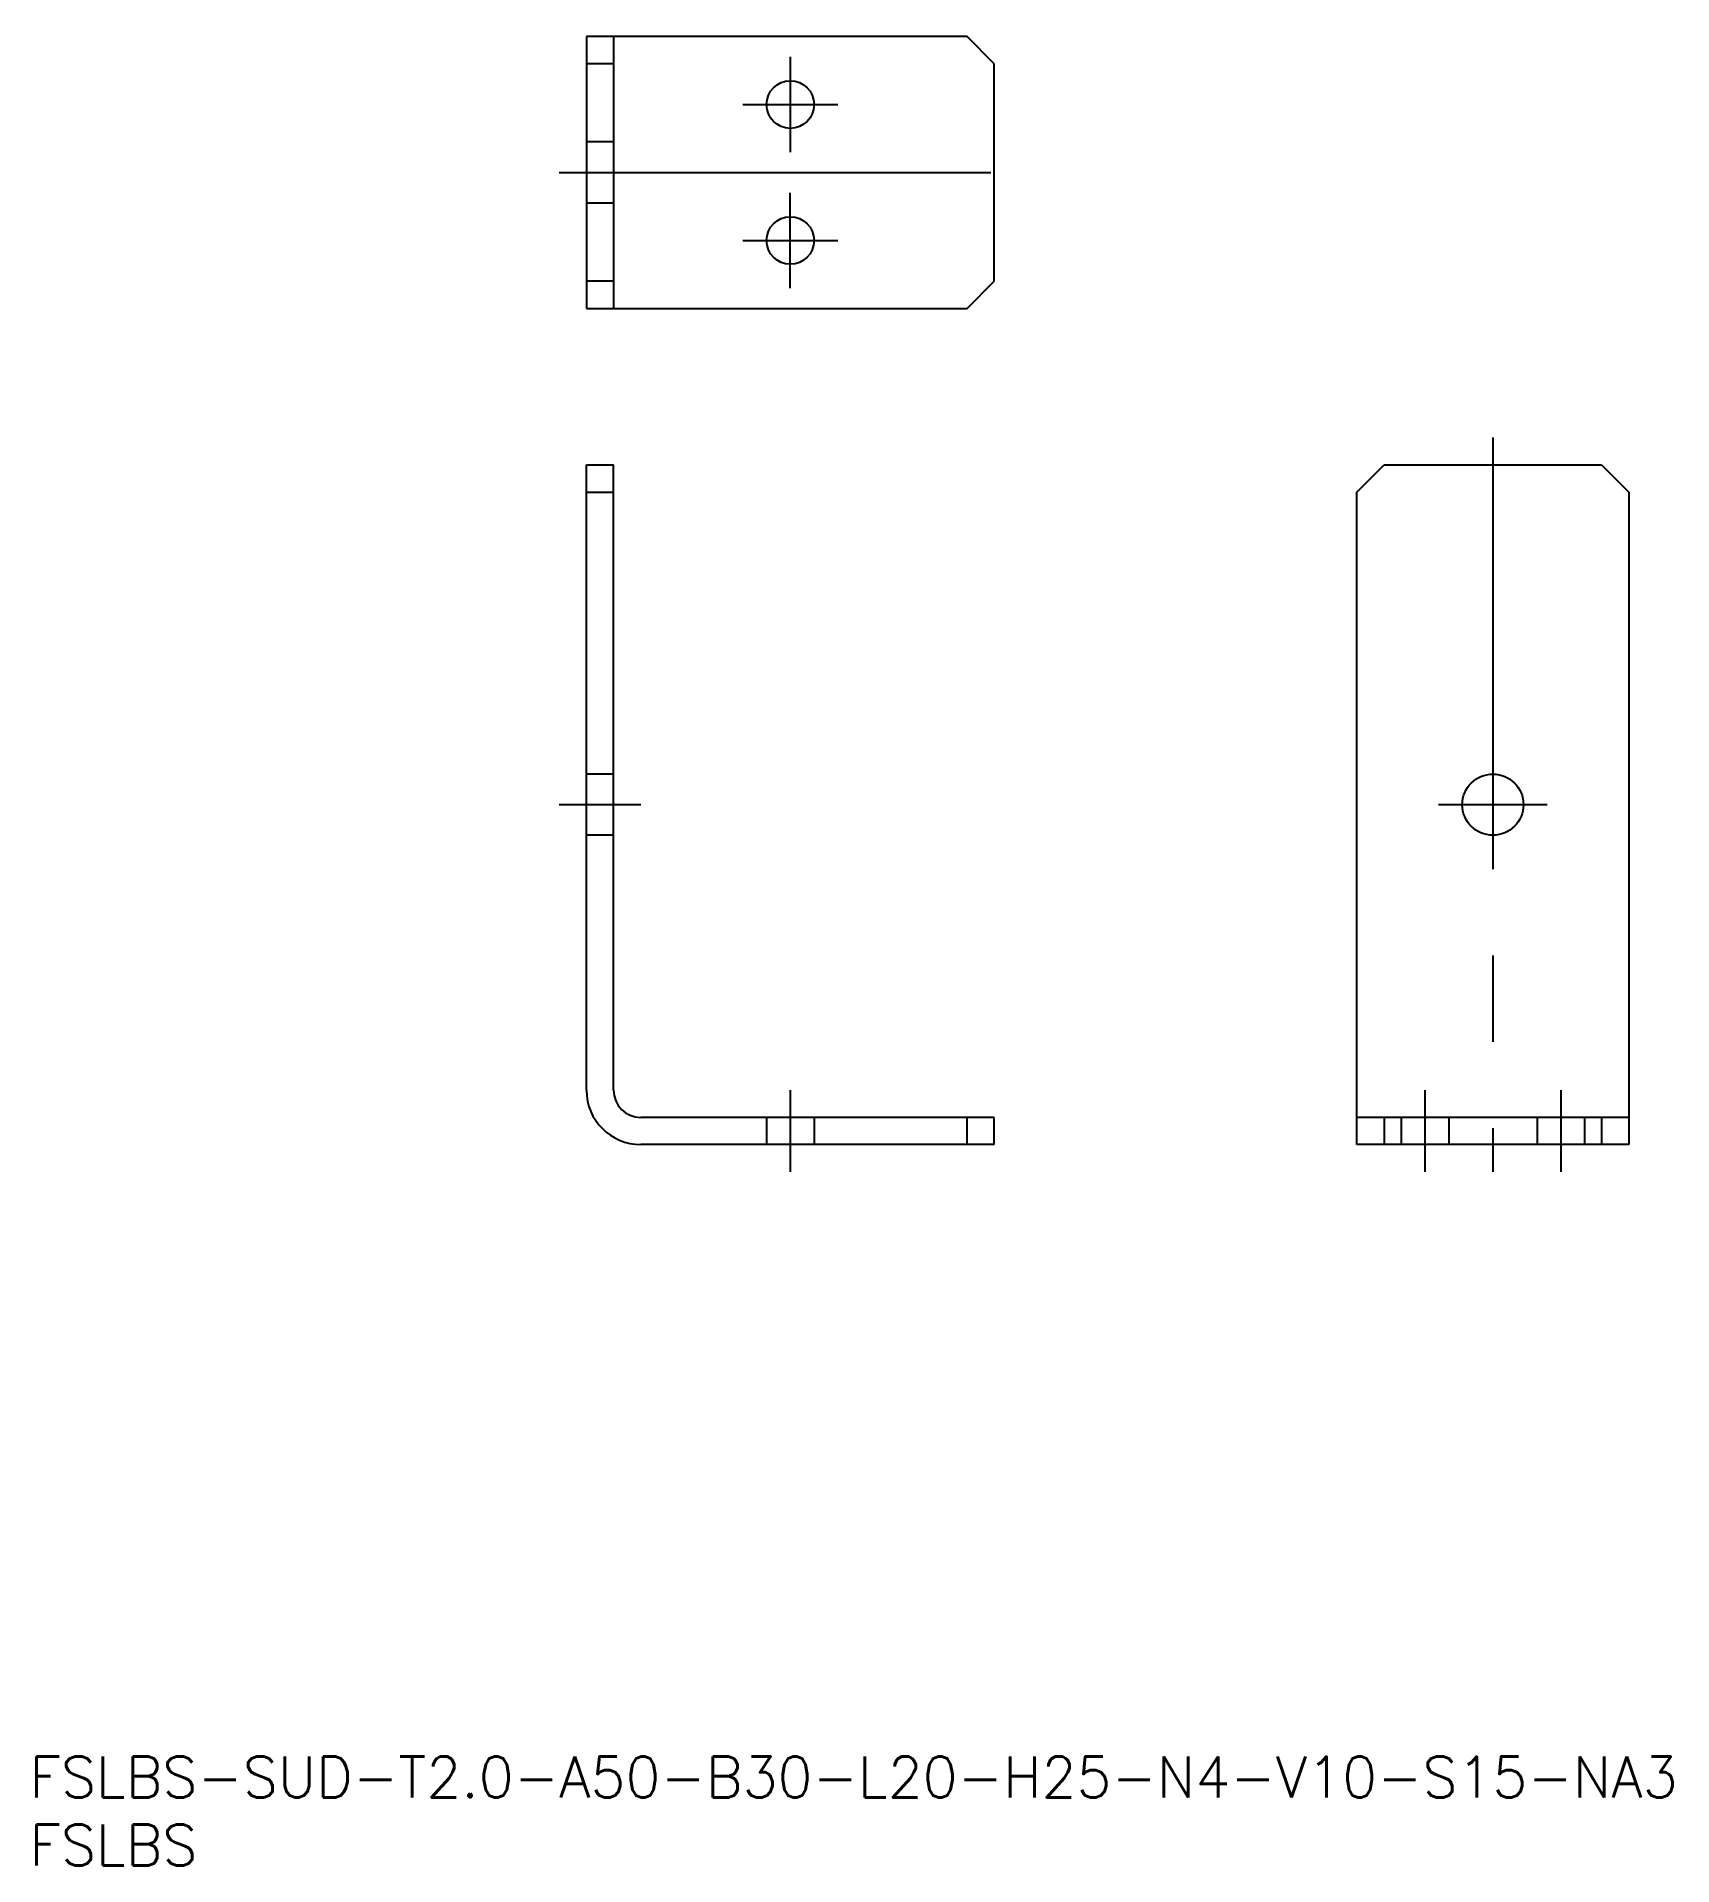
# Model space of a CAD drawing. Extents: x 1 to 121, y 0 to 135.
import ezdxf

# ---------------------------------------------------------------- set-up
doc = ezdxf.new("R2010")
doc.units = 0
doc.linetypes.add('CENTER', pattern=[50.8, 31.75, -6.35, 6.35, -6.35])
doc.linetypes.add('DASHED', pattern=[19.05, 12.7, -6.35])
doc.layers.get('0').update_dxf_attribs({"linetype": 'CONTINUOUS'})
doc.layers.add('CENTER', color=1, linetype='CENTER')
doc.styles.get("Standard").update_dxf_attribs({"font": 'txt.shx', "height": 3, "bigfont": 'bigfont.shx'})

# ---------------------------------------------------------------- blocks, each defined once
blk = doc.blocks.new('*U1')
at = {"color": 7, "linetype": 'CONTINUOUS'}
blk.add_text('FSLBS-SUD-T2.0-A50-B30-L20-H25-N4-V10-S15-NA3', height=3, dxfattribs=at).set_placement((0, 5))
blk = doc.blocks.new('*U2')
at = {"color": 7, "linetype": 'CONTINUOUS'}
blk.add_text('FSLBS', height=3, dxfattribs=at).set_placement((0, 0))

msp = doc.modelspace()

# ---------------------------------------------------------------- linework, layer by layer
at = {"color": 7, "linetype": 'CONTINUOUS'}
for p, q in [((68.964051, 134.526695), (40.964051, 134.526695)), ((40.964051, 134.526695), (40.964051, 114.526695)), ((42.964051, 134.526695), (42.964051, 114.526695)), ((70.964051, 132.526695), (68.964051, 134.526695)), ((42.964051, 132.526695), (40.964051, 132.526695)), ((70.964051, 116.526695), (70.964051, 132.526695)), ((42.964051, 116.526695), (40.964051, 116.526695)), ((68.964051, 114.526695), (70.964051, 116.526695)), ((40.964051, 114.526695), (68.964051, 114.526695)), ((40.964051, 57.026256), (40.964051, 103.026256)), ((40.964051, 103.026256), (42.964051, 103.026256)), ((42.964051, 57.026256), (42.964051, 103.026256)), ((97.646998, 101.026256), (99.646998, 103.026256)), ((99.646998, 103.026256), (115.646998, 103.026256)), ((115.646998, 103.026256), (117.646998, 101.026256)), ((40.964051, 101.026256), (42.964051, 101.026256)), ((97.646998, 53.026256), (97.646998, 101.026256)), ((117.646998, 101.026256), (117.646998, 53.026256)), ((70.964051, 55.026256), (44.964051, 55.026256)), ((68.964051, 53.026256), (68.964051, 55.026256)), ((70.964051, 53.026256), (70.964051, 55.026256)), ((117.646998, 55.026256), (97.646998, 55.026256)), ((99.646998, 55.026256), (99.646998, 53.026256)), ((115.646998, 55.026256), (115.646998, 53.026256)), ((70.964051, 53.026256), (44.964051, 53.026256)), ((117.646998, 53.026256), (97.646998, 53.026256))]:
    msp.add_line(p, q, dxfattribs=at)
at = {"color": 3, "linetype": 'DASHED'}
for p, q in [((42.964051, 126.776695), (40.964051, 126.776695)), ((42.964051, 122.276695), (40.964051, 122.276695)), ((42.964051, 80.276256), (40.964051, 80.276256)), ((42.964051, 75.776256), (40.964051, 75.776256)), ((54.214051, 55.026256), (54.214051, 53.026256)), ((57.714051, 55.026256), (57.714051, 53.026256)), ((100.896998, 55.026256), (100.896998, 53.026256)), ((104.396998, 55.026256), (104.396998, 53.026256)), ((110.896998, 55.026256), (110.896998, 53.026256)), ((114.396998, 55.026256), (114.396998, 53.026256))]:
    msp.add_line(p, q, dxfattribs=at)
at = {"color": 7, "linetype": 'CONTINUOUS'}
for centre, radius in [((55.964051, 129.526695), 1.75), ((55.964051, 119.526695), 1.75), ((107.646998, 78.026256), 2.25)]:
    msp.add_circle(centre, radius, dxfattribs=at)
for radius in [4, 2]:
    msp.add_arc((44.964051, 57.026256), radius, 180, 270, dxfattribs=at)
at = {"layer": 'CENTER', "color": 1, "linetype": 'CENTER'}
for p, q in [((55.964051, 133.026695), (55.964051, 126.026695)), ((52.464051, 129.526695), (59.464051, 129.526695)), ((38.964051, 124.526695), (72.964051, 124.526695)), ((55.964051, 116.026695), (55.964051, 123.026695)), ((52.464051, 119.526695), (59.464051, 119.526695)), ((107.646998, 105.026256), (107.646998, 51.026256)), ((44.964051, 78.026256), (38.964051, 78.026256)), ((111.646998, 78.026256), (103.646998, 78.026256)), ((55.964051, 57.026256), (55.964051, 51.026256)), ((102.646998, 57.026256), (102.646998, 51.026256)), ((112.646998, 57.026256), (112.646998, 51.026256))]:
    msp.add_line(p, q, dxfattribs=at)

# ---------------------------------------------------------------- block references
at = {"color": 7, "linetype": 'CONTINUOUS'}
for name in ['*U1', '*U2']:
    msp.add_blockref(name, (0, 0), dxfattribs=at)

doc.saveas('drawing.dxf')
